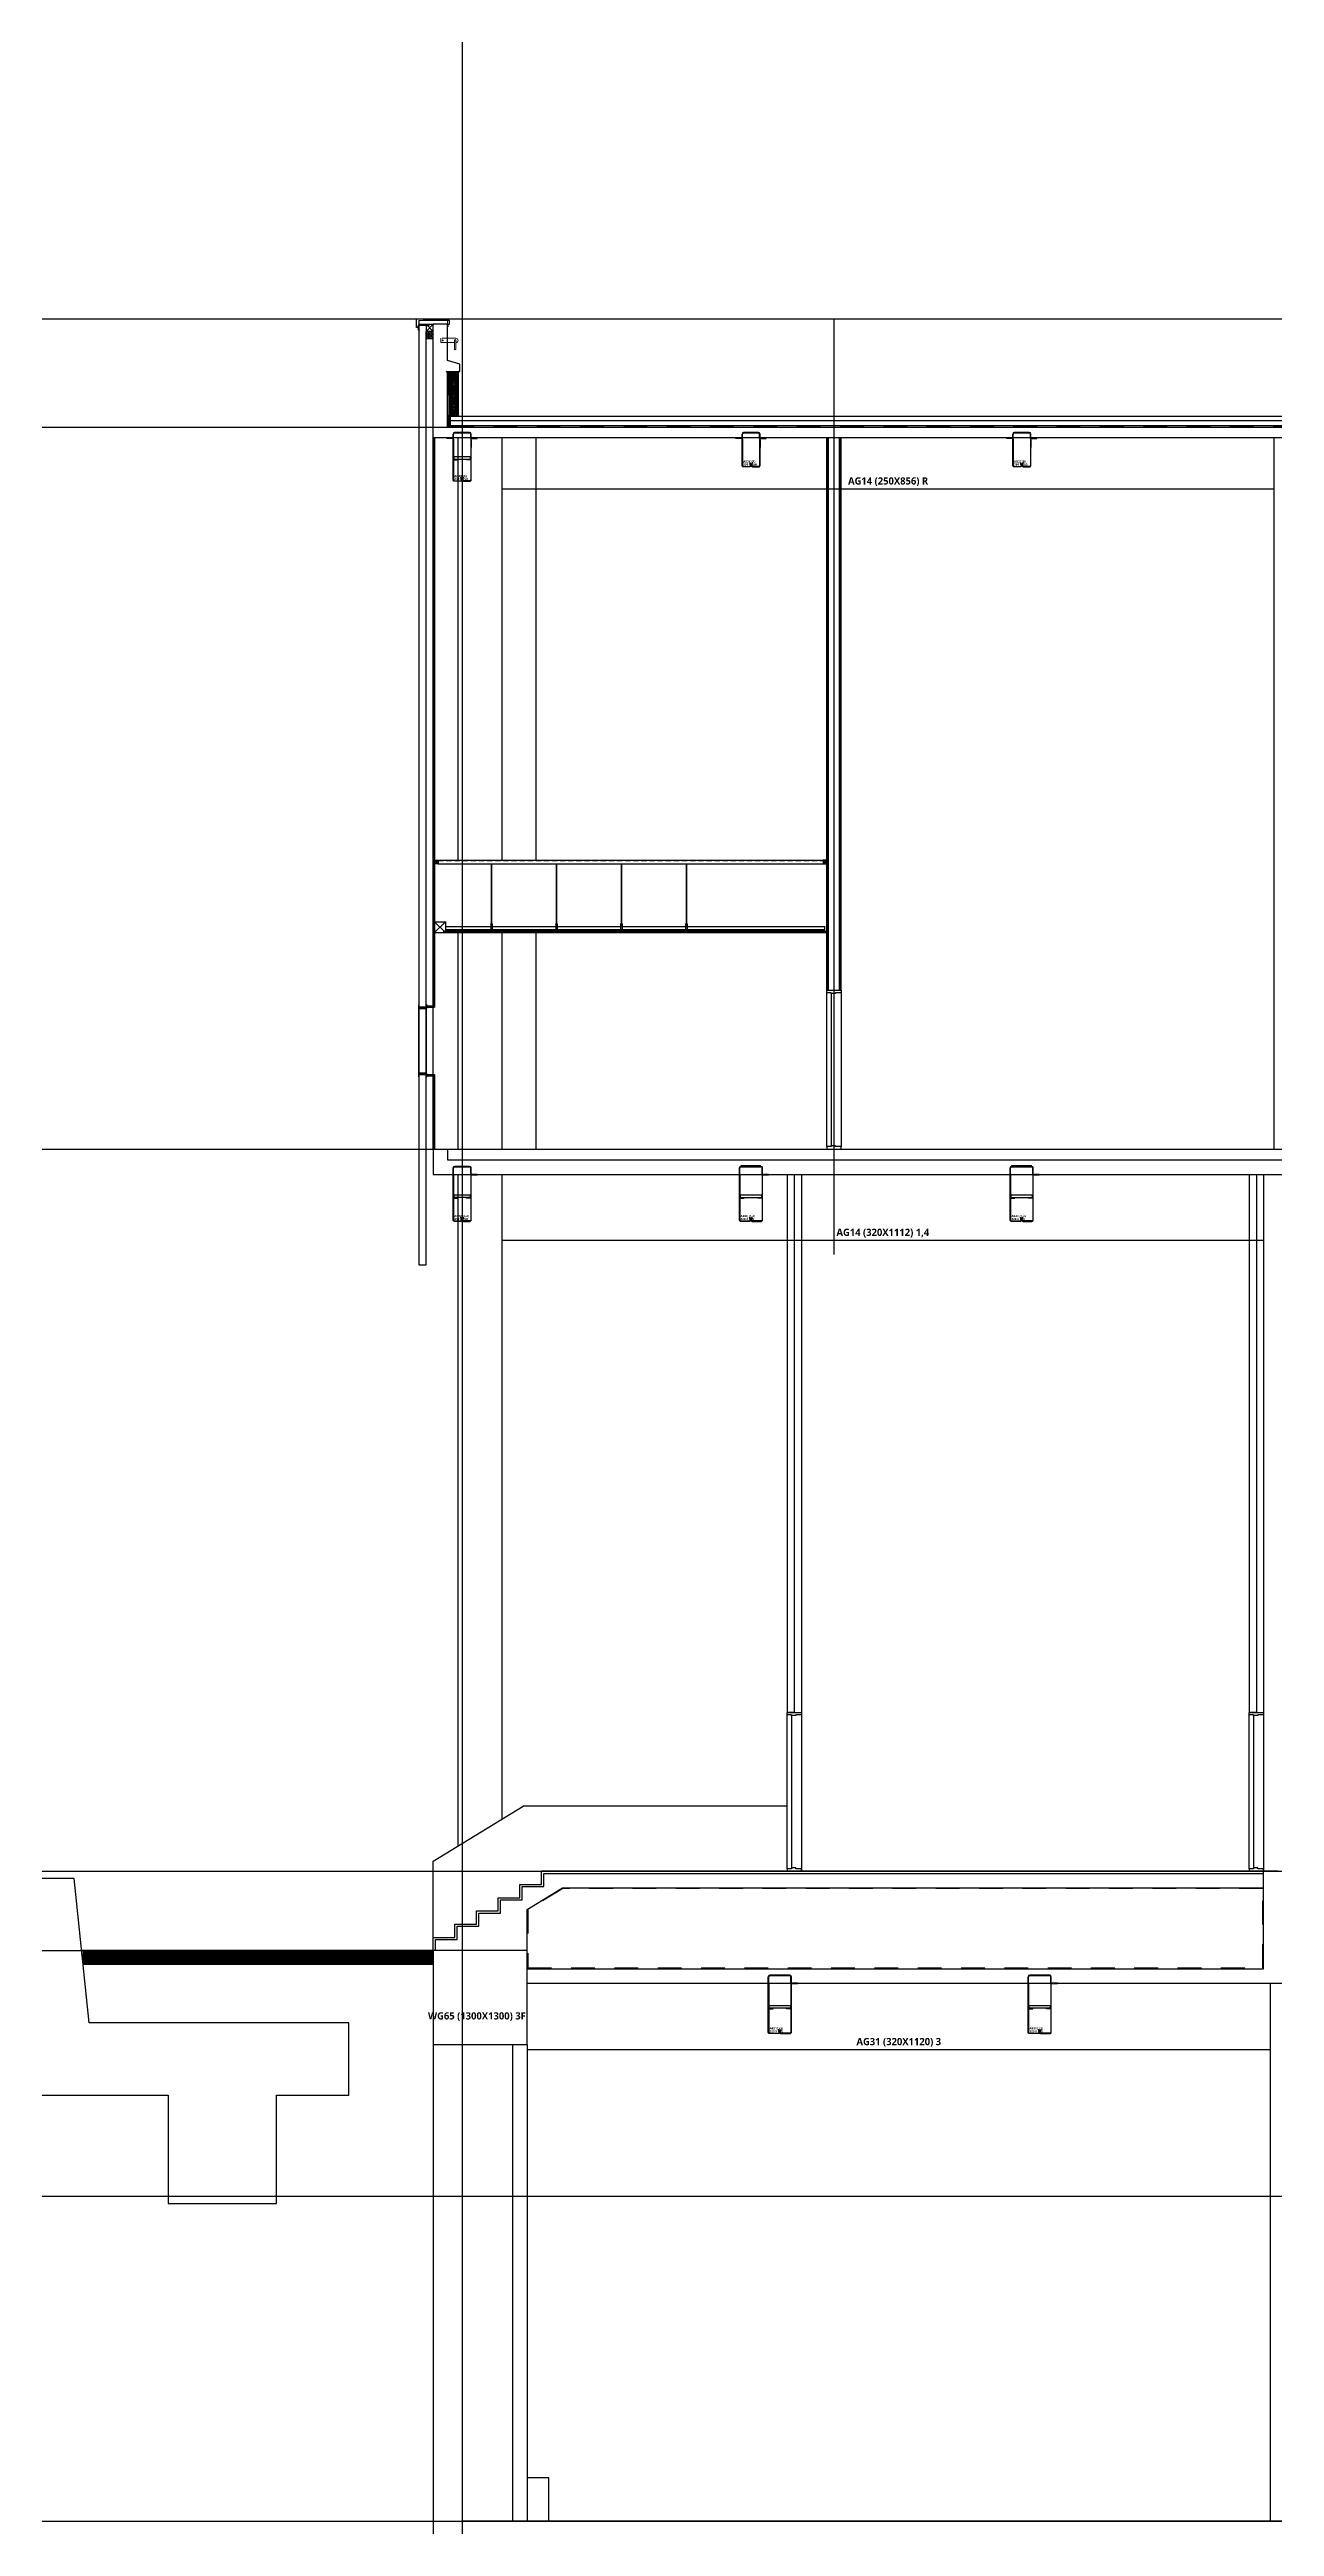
# Model space of a CAD drawing. Header units: millimetres. Extents: x -39468 to 212532, y -94717 to 83483.
# Drawn here: x 34286 to 51251, y 18925 to 53229 of the extents above; entities that cross this region are included whole.
import ezdxf
from ezdxf.enums import TextEntityAlignment as Align

# ---------------------------------------------------------------- set-up
doc = ezdxf.new("R2010")
doc.units = ezdxf.units.MM
doc.header["$LTSCALE"] = 300
doc.header["$MEASUREMENT"] = 0
for name, pattern in [('CEN', [62, 60, -1, 0, -1]), ('HID', [2, 1.1, -0.9]), ('HIDDEN', [0.375, 0.25, -0.125]), ('XR-단면도$0$HID', [2, 1.1, -0.9]), ('주단면도-1$0$HID', [2, 1.1, -0.9]), ('주단면도-1$0$STD_CENTER', [66, 60, -2, 2, -2])]:
    doc.linetypes.add(name, pattern=pattern)
doc.layers.get('0').update_dxf_attribs({"linetype": 'CONTINUOUS'})
for name, color, linetype in [('##좌굴방지', 6, 'CONTINUOUS'), ('A-CEN', 1, 'CEN'), ('A-CONC-LIN1', 2, 'CONTINUOUS'), ('A-DOOR-HEAD', 5, 'CONTINUOUS'), ('A-DOOR-JAMB', 4, 'CONTINUOUS'), ('A-DOOR-SILL', 8, 'CONTINUOUS'), ('A-FIN-TYP1', 6, 'CONTINUOUS'), ('A-FIN-TYP2', 4, 'CONTINUOUS'), ('A-FLOR-GW', 6, 'CONTINUOUS'), ('A-SECT-LOUVER', 4, 'CONTINUOUS'), ('A-SECT-MATR2', 6, 'CONTINUOUS'), ('A-ST-CONC', 2, 'CONTINUOUS'), ('A-WALL-MASN', 3, 'CONTINUOUS'), ('A-XXXX-SOLD', 252, 'CONTINUOUS'), ('C02-AA$0$A-FIN-TYP1', 6, 'CONTINUOUS'), ('C02-AA$0$A-SECT-CLNG', 6, 'CONTINUOUS'), ('C02-AA$0$A-SECT-MATR1', 4, 'CONTINUOUS'), ('HID', 7, 'HID'), ('SECT1', 2, 'CONTINUOUS'), ('주단면도-1$0$254', 254, 'CONTINUOUS'), ('주단면도-1$0$A-CONC-LIN1', 2, 'CONTINUOUS'), ('주단면도-1$0$A-FIN-TYP1', 6, 'CONTINUOUS'), ('주단면도-1$0$A-FLOR-FLIN-TYP2', 8, 'CONTINUOUS'), ('주단면도-1$0$A-FLOR-GW', 6, 'CONTINUOUS'), ('주단면도-1$0$A-SECT-ELEV', 8, 'CONTINUOUS'), ('주단면도-1$0$A-ST-AXIS-CEN', 252, '주단면도-1$0$STD_CENTER'), ('주단면도-1$0$A-ST-CONC', 2, 'CONTINUOUS'), ('주단면도-1$0$HID', 7, '주단면도-1$0$HID'), ('충돌방지대 IN', 4, 'CONTINUOUS')]:
    doc.layers.add(name, color=color, linetype=linetype)
doc.layers.add('A-ANNO-NPLT', color=129, linetype='CONTINUOUS', plot=False)
doc.layers.add('Defpoint', color=161, linetype='CONTINUOUS', plot=False)
for name, color, linetype, lineweight in [('A-CONC-LIN2', 7, 'CONTINUOUS', 25), ('A-ELEV-LIN2', 7, 'CONTINUOUS', 25), ('A-SECT-LIN2', 6, 'CONTINUOUS', 20), ('A-WAXM-BLOC', 3, 'CONTINUOUS', 25), ('A-WAXM-PANL', 6, 'CONTINUOUS', 20), ('A-XXXX-COAT', 8, 'CONTINUOUS', 18), ('A-XXXX-FIN2', 6, 'CONTINUOUS', 20), ('A-XXXX-HATC', 8, 'CONTINUOUS', 18), ('A-XXXX-HID', 8, 'HIDDEN', 18), ('A-XXXX-INSL2', 8, 'CONTINUOUS', 18), ('A-XXXX-STL', 3, 'CONTINUOUS', 25), ('A-XXXX-WAT1', 9, 'HID', 20), ('XR-단면도$0$A-DWXK-OPEN', 1, 'XR-단면도$0$HID', 15), ('XR-단면도$0$A-SECT-LIN2', 6, 'CONTINUOUS', 20), ('XR-단면도$0$A-SECT-LIN3', 255, 'CONTINUOUS', 18)]:
    doc.layers.add(name, color=color, linetype=linetype, lineweight=lineweight)
doc.layers.add('A-XXXX-NPLT', color=144, linetype='CONTINUOUS', lineweight=15, plot=False)
doc.styles.add('SH_대대리576', font='NanumGothicBold.ttf')
doc.styles.get("Standard").update_dxf_attribs({"font": 'NanumGothicBold.ttf'})
pattern_1 = [(45, (-1421.6069, -6740.6264), (-0.25, 0.25), [])]
pattern_2 = [(45, (-26656.6069, -1454.5902), (-0.25, 0.25), [])]
pattern_3 = [(45, (-1421.6069, -6790.6264), (-0.25, 0.25), [])]
pattern_4 = [(45, (-6816.6069, -6684.5902), (-0.25, 0.25), [])]
pattern_5 = [(45, (-6816.6069, -6884.5902), (-0.25, 0.25), [])]

# ---------------------------------------------------------------- blocks, each defined once
blk = doc.blocks.new('A$C1e6bed7d')
at = {"layer": 'A-SECT-LOUVER'}
for p, q in [((-18, -1380), (-18, -487)), ((89, -1380), (89, -487))]:
    blk.add_line(p, q, dxfattribs=at)
for points in [[(0, -468, 0.414214), (1, -467, 0.414214), (0, -467), (-15, -467), (-15, -435, 2.252934), (-17, -436), (-17, -467), (-18, -467), (-18, -487), (-5, -487), (-5, -486), (-4, -487), (8, -487), (9, -486), (9, -487), (35, -487), (62, -487), (62, -486), (62, -487), (75, -487), (75, -486), (76, -487), (89, -487), (89, -468), (94, -468), (94, -434, 0.414214), (94, -433), (90, -433, 0.290922), (90, -434), (87, -439, 1), (89, -440), (91, -435, -0.290922), (91, -435), (92, -435, -0.414214), (93, -435), (93, -467), (71, -467, 0.414214), (70, -467, 0.414214), (71, -468), (87, -468), (87, -478), (75, -478, 0.414214), (74, -479, 0.414214), (75, -480), (87, -480), (87, -485), (35, -485), (-16, -485), (-16, -480), (-4, -480, 0.414214), (-3, -479), (-3, -479), (-3, -479, 0.414214), (-4, -478), (-16, -478), (-16, -468)], [(0, -1399, -0.414214), (1, -1399, -0.414214), (0, -1400), (-15, -1400), (-15, -1432, -2.252934), (-17, -1431), (-17, -1400), (-18, -1400), (-18, -1380), (-5, -1380), (-5, -1381), (-4, -1380), (8, -1380), (9, -1381), (9, -1380), (35, -1380), (62, -1380), (62, -1381), (62, -1380), (75, -1380), (75, -1381), (76, -1380), (89, -1380), (89, -1399), (94, -1399), (94, -1433, -0.414214), (94, -1433), (90, -1433, -0.290922), (90, -1433), (87, -1428, -1), (89, -1427), (91, -1432, 0.290922), (91, -1432), (92, -1432, 0.414214), (93, -1431), (93, -1400), (71, -1400, -0.414214), (70, -1399, -0.414214), (71, -1399), (87, -1399), (87, -1388), (75, -1388, -0.414214), (74, -1388, -0.414214), (75, -1387), (87, -1387), (87, -1382), (35, -1382), (-16, -1382), (-16, -1387), (-4, -1387, -0.414214), (-3, -1388), (-3, -1388), (-3, -1388, -0.414214), (-4, -1388), (-16, -1388), (-16, -1399)]]:
    blk.add_lwpolyline(points, format="xyb", close=True, dxfattribs=at)
at = {"layer": 'A-SECT-MATR2'}
for p, q in [((86, -467), (-14, -467)), ((-14, -1400), (86, -1400))]:
    blk.add_line(p, q, dxfattribs=at)
blk = doc.blocks.new('A$C1BF15DB8')
at = {"layer": 'A-ANNO-NPLT'}
for p, q in [((-21, 14, 0), (-21, -10, 0)), ((0, 0, 0), (-31, 0, 0))]:
    blk.add_line(p, q, dxfattribs=at)
at = {"layer": 'C02-AA$0$A-FIN-TYP1'}
blk.add_line((0, 24), (0, 0), dxfattribs=at)
at = {"layer": 'C02-AA$0$A-SECT-CLNG', "color": 8}
blk.add_line((4, 44), (4, 82), dxfattribs=at)
at = {"layer": 'C02-AA$0$A-SECT-MATR1'}
blk.add_lwpolyline([(-21, 14), (-6, 14), (-6, -1), (9, -1), (9, 0), (-5, 0), (-5, 15), (-20, 15), (-20, 29), (-21, 29)], close=True, dxfattribs=at)
blk = doc.blocks.new('A$C1A1450A5')
at = {"layer": 'C02-AA$0$A-SECT-CLNG', "color": 8}
for p, q in [((-7, 0), (-7, -3)), ((7, 0), (-7, 0)), ((7, 0), (7, -3)), ((10, -3), (-10, -3)), ((-10, -3), (-10, -83)), ((10, -6), (-10, -6)), ((10, -37), (-10, -37)), ((10, -83), (-10, -83)), ((-7, -9), (-7, -6)), ((7, -9), (-7, -9)), ((-4, -14), (-4, -9)), ((4, -14), (-4, -14)), ((4, -14), (4, -9)), ((7, -9), (7, -6)), ((10, -3), (10, -83))]:
    blk.add_line(p, q, dxfattribs=at)
blk = doc.blocks.new('G$CB494AA58')
h = blk.add_hatch()
h.set_pattern_fill('ANSI31', color=252, scale=0.1, angle=45, style=0)
h.set_pattern_definition(pattern_1)
h.paths.add_polyline_path([(84, 695), (84, 745), (90, 745), (90, 695)])
h = blk.add_hatch()
h.set_pattern_fill('ANSI31', color=252, scale=0.1, angle=45, style=0)
h.set_pattern_definition(pattern_1)
h.paths.add_polyline_path([(219, 810), (269, 810), (269, 804), (219, 804)])
h = blk.add_hatch()
h.set_pattern_fill('ANSI31', color=252, scale=0.1, angle=45, style=0)
h.set_pattern_definition(pattern_1)
h.paths.add_polyline_path([(404, 695), (404, 745), (398, 745), (398, 695)])
at = {"layer": '##좌굴방지'}
for points in [[(398, 352), (90, 352), (90, 346), (150, 346), (150, 352)], [(98, 352), (98, 392), (390, 392), (390, 352)], [(398, 352), (398, 346), (338, 346), (338, 352)]]:
    blk.add_lwpolyline(points, dxfattribs=at)
at = {"color": 2, "linetype": 'Continuous'}
for p, q in [((84, 695), (84, 789)), ((84, 695), (90, 695)), ((90, 695), (90, 789)), ((105, 810), (383, 810)), ((105, 804), (383, 804)), ((398, 695), (398, 789)), ((404, 695), (398, 695)), ((404, 695), (404, 789))]:
    blk.add_line(p, q, dxfattribs=at)
at = {"color": 3, "linetype": 'Continuous'}
for p, q in [((109, 810), (109, 816)), ((109, 816), (379, 816)), ((109, 810), (379, 810)), ((379, 810), (379, 816))]:
    blk.add_line(p, q, dxfattribs=at)
at = {"color": 7, "linetype": 'Continuous'}
blk.add_line((84, 675), (84, 565), dxfattribs=at)
at = {"color": 2, "linetype": 'Continuous'}
for points in [[(226, 54), (231, 56), (243, 24, -0.520567), (226, 0), (102, 0, -0.414214), (84, 18), (84, 680, 0.413373), (70, 694), (0, 694), (0, 700), (70, 700, -0.413938), (90, 680), (90, 18, 0.414214), (102, 6), (226, 6, 0.520567), (237, 22)], [(262, 54), (257, 56), (245, 24, 0.520567), (262, 0), (386, 0, 0.414214), (404, 18), (404, 680, -0.413373), (418, 694), (488, 694), (488, 700), (418, 700, 0.413938), (398, 680), (398, 18, -0.414214), (386, 6), (262, 6, -0.520567), (251, 22)]]:
    blk.add_lwpolyline(points, format="xyb", close=True, dxfattribs=at)
for centre, radius, start, end in [((105, 789), 21, 90, 180), ((105, 789), 15, 90, 180), ((383, 789), 21, 0, 90), ((383, 789), 15, 0, 90)]:
    blk.add_arc(centre, radius, start, end, dxfattribs=at)
at = {"layer": 'Defpoint', "linetype": 'Continuous'}
for s, p in [('AB21C (3)', (102, 73)), ('320 X 900', (102, 33))]:
    blk.add_text(s, height=30, dxfattribs=at).set_placement(p, align=Align.MIDDLE_LEFT)
blk = doc.blocks.new('G$CC1786CAF')
h = blk.add_hatch()
h.set_pattern_fill('ANSI31', color=252, scale=0.1, angle=45, style=0)
h.set_pattern_definition(pattern_2)
h.paths.add_polyline_path([(84, 645), (84, 695), (90, 695), (90, 645)])
h = blk.add_hatch()
h.set_pattern_fill('ANSI31', color=252, scale=0.1, angle=45, style=0)
h.set_pattern_definition(pattern_2)
h.paths.add_polyline_path([(184, 760), (234, 760), (234, 754), (184, 754)])
h = blk.add_hatch()
h.set_pattern_fill('ANSI31', color=252, scale=0.1, angle=45, style=0)
h.set_pattern_definition(pattern_2)
h.paths.add_polyline_path([(334, 645), (334, 695), (328, 695), (328, 645)])
at = {"layer": '##좌굴방지'}
for points in [[(98, 328), (98, 368), (320, 368), (320, 328)], [(328, 328), (90, 328), (90, 322), (150, 322), (150, 328)], [(328, 328), (328, 322), (268, 322), (268, 328)]]:
    blk.add_lwpolyline(points, dxfattribs=at)
at = {"color": 2, "linetype": 'Continuous'}
for p, q in [((84, 645), (84, 739)), ((90, 645), (90, 739)), ((105, 760), (313, 760)), ((105, 754), (313, 754)), ((328, 645), (328, 739)), ((334, 645), (334, 739)), ((84, 645), (90, 645)), ((334, 645), (328, 645))]:
    blk.add_line(p, q, dxfattribs=at)
at = {"color": 3, "linetype": 'Continuous'}
for p, q in [((109, 760), (109, 766)), ((109, 766), (309, 766)), ((109, 760), (309, 760)), ((309, 760), (309, 766))]:
    blk.add_line(p, q, dxfattribs=at)
at = {"color": 7, "linetype": 'Continuous'}
blk.add_line((84, 625), (84, 515), dxfattribs=at)
at = {"color": 252, "linetype": 'Continuous'}
blk.add_line((346, 650), (334, 650), dxfattribs=at)
at = {"color": 2, "linetype": 'Continuous'}
for points in [[(191, 54), (196, 56), (208, 24, -0.520567), (191, 0), (102, 0, -0.414214), (84, 18), (84, 630, 0.413373), (70, 644), (0, 644), (0, 650), (70, 650, -0.413938), (90, 630), (90, 18, 0.414214), (102, 6), (191, 6, 0.520567), (202, 22)], [(227, 54), (222, 56), (210, 24, 0.520567), (227, 0), (316, 0, 0.414214), (334, 18), (334, 630, -0.413373), (348, 644), (418, 644), (418, 650), (348, 650, 0.413938), (328, 630), (328, 18, -0.414214), (316, 6), (227, 6, -0.520567), (216, 22)]]:
    blk.add_lwpolyline(points, format="xyb", close=True, dxfattribs=at)
for centre, radius, start, end in [((105, 739), 21, 90, 180), ((105, 739), 15, 90, 180), ((313, 739), 21, 0, 90), ((313, 739), 15, 0, 90)]:
    blk.add_arc(centre, radius, start, end, dxfattribs=at)
at = {"layer": 'Defpoint', "linetype": 'Continuous'}
for s, p in [('AG2A (3,4)', (102, 73)), ('250 X 850', (102, 33))]:
    blk.add_text(s, height=30, dxfattribs=at).set_placement(p, align=Align.MIDDLE_LEFT)
blk = doc.blocks.new('G$C976D2157')
h = blk.add_hatch()
h.set_pattern_fill('ANSI31', color=252, scale=0.1, angle=45, style=0)
h.set_pattern_definition(pattern_3)
h.paths.add_polyline_path([(84, 645), (84, 695), (90, 695), (90, 645)])
h = blk.add_hatch()
h.set_pattern_fill('ANSI31', color=252, scale=0.1, angle=45, style=0)
h.set_pattern_definition(pattern_3)
h.paths.add_polyline_path([(219, 760), (269, 760), (269, 754), (219, 754)])
h = blk.add_hatch()
h.set_pattern_fill('ANSI31', color=252, scale=0.1, angle=45, style=0)
h.set_pattern_definition(pattern_3)
h.paths.add_polyline_path([(404, 645), (404, 695), (398, 695), (398, 645)])
at = {"layer": '##좌굴방지'}
for points in [[(98, 327), (98, 367), (390, 367), (390, 327)], [(398, 327), (90, 327), (90, 321), (150, 321), (150, 327)], [(398, 327), (398, 321), (338, 321), (338, 327)]]:
    blk.add_lwpolyline(points, dxfattribs=at)
at = {"color": 2, "linetype": 'Continuous'}
for p, q in [((84, 645), (84, 739)), ((90, 645), (90, 739)), ((105, 760), (383, 760)), ((105, 754), (383, 754)), ((398, 645), (398, 739)), ((404, 645), (404, 739)), ((84, 645), (90, 645)), ((404, 645), (398, 645))]:
    blk.add_line(p, q, dxfattribs=at)
at = {"color": 3, "linetype": 'Continuous'}
for p, q in [((109, 760), (109, 772)), ((109, 772), (379, 772)), ((109, 760), (379, 760)), ((379, 760), (379, 772))]:
    blk.add_line(p, q, dxfattribs=at)
at = {"color": 7, "linetype": 'Continuous'}
blk.add_line((84, 625), (84, 515), dxfattribs=at)
at = {"color": 2, "linetype": 'Continuous'}
for points in [[(226, 54), (231, 56), (243, 24, -0.520567), (226, 0), (102, 0, -0.414214), (84, 18), (84, 630, 0.413373), (70, 644), (0, 644), (0, 650), (70, 650, -0.413938), (90, 630), (90, 18, 0.414214), (102, 6), (226, 6, 0.520567), (237, 22)], [(262, 54), (257, 56), (245, 24, 0.520567), (262, 0), (386, 0, 0.414214), (404, 18), (404, 630, -0.413373), (418, 644), (488, 644), (488, 650), (418, 650, 0.413938), (398, 630), (398, 18, -0.414214), (386, 6), (262, 6, -0.520567), (251, 22)]]:
    blk.add_lwpolyline(points, format="xyb", close=True, dxfattribs=at)
for centre, radius, start, end in [((105, 739), 21, 90, 180), ((105, 739), 15, 90, 180), ((383, 739), 21, 0, 90), ((383, 739), 15, 0, 90)]:
    blk.add_arc(centre, radius, start, end, dxfattribs=at)
at = {"layer": 'Defpoint', "linetype": 'Continuous'}
for s, p in [('AB2C (1,4)', (102, 73)), ('320 X 850', (102, 33))]:
    blk.add_text(s, height=30, dxfattribs=at).set_placement(p, align=Align.MIDDLE_LEFT)
blk = doc.blocks.new('G$CEC6AD5A8')
h = blk.add_hatch()
h.set_pattern_fill('ANSI31', color=252, scale=0.1, angle=45, style=0)
h.set_pattern_definition(pattern_4)
h.paths.add_polyline_path([(84, 594), (84, 629), (90, 629), (90, 594)])
h = blk.add_hatch()
h.set_pattern_fill('ANSI31', color=252, scale=0.1, angle=45, style=0)
h.set_pattern_definition(pattern_4)
h.paths.add_polyline_path([(184, 675), (234, 675), (234, 669), (184, 669)])
h = blk.add_hatch()
h.set_pattern_fill('ANSI31', color=252, scale=0.1, angle=45, style=0)
h.set_pattern_definition(pattern_4)
h.paths.add_polyline_path([(334, 594), (334, 629), (328, 629), (328, 594)])
at = {"layer": '##좌굴방지'}
for points in [[(328, 302), (90, 302), (90, 296), (150, 296), (150, 302)], [(98, 302), (98, 342), (320, 342), (320, 302)], [(328, 302), (328, 296), (268, 296), (268, 302)]]:
    blk.add_lwpolyline(points, dxfattribs=at)
at = {"color": 2, "linetype": 'Continuous'}
for p, q in [((84, 594), (84, 654)), ((84, 594), (90, 594)), ((90, 594), (90, 654)), ((105, 675), (313, 675)), ((105, 669), (313, 669)), ((328, 594), (328, 654)), ((334, 594), (328, 594)), ((334, 594), (334, 654))]:
    blk.add_line(p, q, dxfattribs=at)
at = {"color": 7, "linetype": 'Continuous'}
for p, q in [((84, 575), (84, 465)), ((334, 575), (334, 465))]:
    blk.add_line(p, q, dxfattribs=at)
at = {"color": 3, "linetype": 'Continuous'}
for p, q in [((109, 675), (109, 681)), ((109, 681), (309, 681)), ((109, 675), (309, 675)), ((309, 675), (309, 681))]:
    blk.add_line(p, q, dxfattribs=at)
at = {"color": 2, "linetype": 'Continuous'}
for points in [[(191, 54), (196, 56), (208, 24, -0.520567), (191, 0), (102, 0, -0.414214), (84, 18), (84, 580, 0.413373), (70, 594), (0, 594), (0, 600), (70, 600, -0.413938), (90, 580), (90, 18, 0.414214), (102, 6), (191, 6, 0.520567), (202, 22)], [(227, 54), (222, 56), (210, 24, 0.520567), (227, 0), (316, 0, 0.414214), (334, 18), (334, 580, -0.413373), (348, 594), (418, 594), (418, 600), (348, 600, 0.413938), (328, 580), (328, 18, -0.414214), (316, 6), (227, 6, -0.520567), (216, 22)]]:
    blk.add_lwpolyline(points, format="xyb", close=True, dxfattribs=at)
for centre, radius, start, end in [((105, 654), 21, 90, 180), ((105, 654), 15, 90, 180), ((313, 654), 21, 0, 90), ((313, 654), 15, 0, 90)]:
    blk.add_arc(centre, radius, start, end, dxfattribs=at)
at = {"layer": 'Defpoint', "linetype": 'Continuous'}
for s, p in [('AG2B (R)', (102, 73)), ('250 X 750', (102, 33))]:
    blk.add_text(s, height=30, dxfattribs=at).set_placement(p, align=Align.MIDDLE_LEFT)
blk = doc.blocks.new('G$C08BB84C7')
h = blk.add_hatch()
h.set_pattern_fill('ANSI31', color=252, scale=0.1, angle=45, style=0)
h.set_pattern_definition(pattern_5)
h.paths.add_polyline_path([(84, 394), (84, 429), (90, 429), (90, 394)])
h = blk.add_hatch()
h.set_pattern_fill('ANSI31', color=252, scale=0.1, angle=45, style=0)
h.set_pattern_definition(pattern_5)
h.paths.add_polyline_path([(184, 475), (234, 475), (234, 469), (184, 469)])
h = blk.add_hatch()
h.set_pattern_fill('ANSI31', color=252, scale=0.1, angle=45, style=0)
h.set_pattern_definition(pattern_5)
h.paths.add_polyline_path([(334, 394), (334, 429), (328, 429), (328, 394)])
at = {"color": 2, "linetype": 'Continuous'}
for p, q in [((84, 394), (84, 454)), ((84, 394), (90, 394)), ((90, 394), (90, 454)), ((105, 475), (313, 475)), ((105, 469), (313, 469)), ((328, 394), (328, 454)), ((334, 394), (328, 394)), ((334, 394), (334, 454))]:
    blk.add_line(p, q, dxfattribs=at)
at = {"color": 7, "linetype": 'Continuous'}
for p, q in [((84, 375), (84, 265)), ((334, 375), (334, 265))]:
    blk.add_line(p, q, dxfattribs=at)
at = {"color": 3, "linetype": 'Continuous'}
for p, q in [((109, 475), (109, 481)), ((109, 481), (309, 481)), ((109, 475), (309, 475)), ((309, 475), (309, 481))]:
    blk.add_line(p, q, dxfattribs=at)
at = {"color": 2, "linetype": 'Continuous'}
for points in [[(191, 54), (196, 56), (208, 24, -0.520567), (191, 0), (102, 0, -0.414214), (84, 18), (84, 380, 0.413373), (70, 394), (0, 394), (0, 400), (70, 400, -0.413938), (90, 380), (90, 18, 0.414214), (102, 6), (191, 6, 0.520567), (202, 22)], [(227, 54), (222, 56), (210, 24, 0.520567), (227, 0), (316, 0, 0.414214), (334, 18), (334, 380, -0.413373), (348, 394), (418, 394), (418, 400), (348, 400, 0.413938), (328, 380), (328, 18, -0.414214), (316, 6), (227, 6, -0.520567), (216, 22)]]:
    blk.add_lwpolyline(points, format="xyb", close=True, dxfattribs=at)
for centre, radius, start, end in [((105, 454), 21, 90, 180), ((105, 454), 15, 90, 180), ((313, 454), 21, 0, 90), ((313, 454), 15, 0, 90)]:
    blk.add_arc(centre, radius, start, end, dxfattribs=at)
at = {"layer": 'Defpoint', "linetype": 'Continuous'}
for s, p in [('AB2C (R)', (102, 73)), ('250 X 550', (102, 33))]:
    blk.add_text(s, height=30, dxfattribs=at).set_placement(p, align=Align.MIDDLE_LEFT)

msp = doc.modelspace()

# ---------------------------------------------------------------- hatches: boundary and pattern name
at = {"layer": 'A-XXXX-HATC'}
h = msp.add_hatch(dxfattribs=at)
h.set_pattern_fill('ANSI37', color=256, scale=100)
h.set_pattern_definition([(45, (-21602.501, -112190), (-8.8388348, 8.8388348), []), (135, (-21602.501, -112190), (-8.8388348, -8.8388348), [])])
h.paths.add_polyline_path([(39840, 48020), (39840, 48150), (39820, 48150), (39820, 48038), (39838, 48020)])
at = {"layer": 'A-XXXX-SOLD'}
h = msp.add_hatch(dxfattribs=at)
h.set_pattern_fill('ANSI31', color=256, scale=5)
h.set_pattern_definition([(45, (-106199.396, -276190), (-11.22532015, 11.22532015), [])])
h.paths.add_polyline_path([(39930, 48770), (39840, 48770), (39840, 48150), (39930, 48150)])

# ---------------------------------------------------------------- linework, layer by layer
for p, q in [((39600, 47850), (39600, 39985)), ((39609, 47850), (39609, 39976)), ((39619, 47850), (39619, 39966)), ((39946, 41997), (39946, 47850)), ((40554, 41997), (40554, 47850)), ((45050, 40200), (45050, 47850)), ((45062, 40200), (45062, 47850)), ((45075, 40200), (45075, 47850)), ((45225, 40200), (45225, 47850)), ((45237, 40200), (45237, 47850)), ((45250, 40200), (45250, 47850)), ((51246, 38000), (51246, 47850)), ((39619, 41150), (39769, 41150)), ((39619, 41000), (39769, 41150)), ((39619, 41150), (39769, 41000)), ((39619, 41000), (39769, 41000)), ((39769, 41150), (39769, 41000)), ((39946, 38000), (39946, 41000)), ((40554, 38000), (40554, 41000)), ((45050, 40200), (45250, 40200)), ((39500, 39985), (39600, 39985)), ((39500, 39976), (39609, 39976)), ((39500, 39966), (39619, 39966)), ((39500, 39033), (39619, 39033)), ((39500, 39024), (39609, 39024)), ((39500, 39014), (39600, 39014)), ((39600, 39014), (39600, 38000)), ((39609, 39024), (39609, 38000)), ((39619, 39033), (39619, 38000)), ((39946, 28350), (39946, 37650)), ((40554, 28721), (40554, 37650)), ((51196, 19000, 103000), (51196, 26450, 103000))]:
    msp.add_line(p, q)
at = {"layer": 'A-ANNO-NPLT'}
for p, q in [((39769, 41000), (39738, 41000)), ((39748, 41014), (39748, 40990)), ((45029, 41000), (45060, 41000)), ((45050, 41014), (45050, 40990))]:
    msp.add_line(p, q, dxfattribs=at)
at = {"layer": 'A-CEN'}
msp.add_line((45150, 49500), (45150, 36541), dxfattribs=at)
at = {"layer": 'A-CONC-LIN1'}
for p, q in [((39800, 48760), (39780, 48770)), ((39780, 48770), (39950, 48770)), ((39970, 48870), (39800, 48920)), ((39800, 48000), (39800, 48760)), ((39950, 48770), (39950, 48775)), ((39950, 48775), (39960, 48775)), ((39960, 48775), (39960, 48770)), ((39960, 48770), (39970, 48770)), ((39970, 48770), (39970, 48870))]:
    msp.add_line(p, q, dxfattribs=at)
at = {"layer": 'A-CONC-LIN2'}
msp.add_line((39840, 48020), (39840, 48150), dxfattribs=at)
at = {"layer": 'A-DOOR-HEAD'}
for p, q in [((45250, 40165), (45250, 38035)), ((44700, 30165), (44700, 28035)), ((51100, 30165), (51100, 28035))]:
    msp.add_line(p, q, dxfattribs=at)
at = {"layer": 'A-DOOR-JAMB'}
for points in [[(45250, 40200), (45250, 40165), (45170, 40165), (45170, 40155), (45110, 40155), (45110, 40165), (45050, 40165), (45050, 40200)], [(45250, 38000), (45250, 38035), (45170, 38035), (45170, 38045), (45110, 38045), (45110, 38035), (45050, 38035), (45050, 38000)], [(44700, 30200), (44700, 30165), (44620, 30165), (44620, 30155), (44560, 30155), (44560, 30165), (44500, 30165), (44500, 30200)], [(51100, 30200), (51100, 30165), (51020, 30165), (51020, 30155), (50960, 30155), (50960, 30165), (50900, 30165), (50900, 30200)], [(44700, 28000), (44700, 28035), (44620, 28035), (44620, 28045), (44560, 28045), (44560, 28035), (44500, 28035), (44500, 28000)], [(51100, 28000), (51100, 28035), (51020, 28035), (51020, 28045), (50960, 28045), (50960, 28035), (50900, 28035), (50900, 28000)]]:
    msp.add_lwpolyline(points, close=True, dxfattribs=at)
at = {"layer": 'A-DOOR-SILL'}
for p, q in [((45050, 38035), (45050, 40165)), ((45110, 40155), (45110, 38045)), ((44500, 28035), (44500, 30165)), ((44560, 30155), (44560, 28045)), ((50900, 28035), (50900, 30165)), ((50960, 30155), (50960, 28045))]:
    msp.add_line(p, q, dxfattribs=at)
at = {"layer": 'A-ELEV-LIN2'}
for p, q in [((41019, 47850), (41019, 42000)), ((40554, 47144), (51246, 47144)), ((41019, 41000), (41019, 38000)), ((51100, 37650), (51100, 28000)), ((40554, 36738), (51100, 36738)), ((40900, 25530), (51196, 25530))]:
    msp.add_line(p, q, dxfattribs=at)
at = {"layer": 'A-FIN-TYP1'}
for p, q in [((44600, 30200), (44500, 30200)), ((51000, 30200), (50900, 30200)), ((39600, 28138), (40847, 28900)), ((44500, 28900), (40847, 28900)), ((39600, 27083), (39600, 28138)), ((51100, 28000), (41100, 28000))]:
    msp.add_line(p, q, dxfattribs=at)
msp.add_lwpolyline([(39600, 26900), (39600, 27083), (39900, 27083), (39900, 27267), (40200, 27267), (40200, 27450), (40500, 27450), (40500, 27633), (40800, 27633), (40800, 27817), (41100, 27817), (41100, 28000)], dxfattribs=at)
at = {"layer": 'A-FIN-TYP2', "color": 8}
for p, q in [((39622, 41997), (39666, 41953)), ((39622, 41953), (39666, 41997)), ((45047, 41997, 0), (45003, 41953, 0)), ((45047, 41953, 0), (45003, 41997, 0))]:
    msp.add_line(p, q, dxfattribs=at)
at = {"layer": 'A-FIN-TYP2', "color": 8, "linetype": 'HIDDEN'}
for p, q in [((39669, 41997), (45000, 41997, 0)), ((39669, 41953), (45000, 41953, 0))]:
    msp.add_line(p, q, dxfattribs=at)
at = {"layer": 'A-FIN-TYP2', "color": 8, "linetype": 'HIDDEN', "elevation": 0}
for points in [[(39666, 41953), (39622, 41953), (39622, 41997), (39666, 41997)], [(45003, 41953), (45047, 41953), (45047, 41997), (45003, 41997)]]:
    msp.add_lwpolyline(points, close=True, dxfattribs=at)
at = {"layer": 'A-FLOR-GW'}
for p, q in [((39400, 49475), (39400, 36400)), ((39500, 36400), (39500, 49325)), ((39400, 36400), (39500, 36400))]:
    msp.add_line(p, q, dxfattribs=at)
at = {"layer": 'A-SECT-LIN2'}
for p, q in [((39800, 49170), (39896, 49170)), ((39820, 48038), (39820, 48770)), ((39838, 48020), (39820, 48038))]:
    msp.add_line(p, q, dxfattribs=at)
msp.add_lwpolyline([(39915, 49170, 1), (39915, 49230), (39800, 49230)], format="xyb", dxfattribs=at)
msp.add_lwpolyline([(39896, 49200, -1), (39915, 49200), (39915, 49081, -1), (39896, 49081)], format="xyb", close=True, dxfattribs=at)
msp.add_arc((39905, 49200), 12.4, 320.0084, 219.9916, dxfattribs=at)
at = {"layer": 'A-ST-CONC'}
for p, q in [((40900, 27470), (41390, 27770)), ((40900, 26900), (40900, 27470)), ((41390, 27770), (51100, 27770)), ((40000, 25600), (40000, 18650))]:
    msp.add_line(p, q, dxfattribs=at)
for points in [[(34836, 25900), (34629, 27900), (33929, 27900), (33929, 25900), (33929, 24900), (35329, 24900), (35929, 24900), (35929, 23400), (37429, 23400), (37429, 24900), (38429, 24900), (38429, 25900), (34836, 25900)], [(39630, 26900), (39630, 27053), (39930, 27053), (39930, 27237), (40230, 27237), (40230, 27420), (40530, 27420), (40530, 27603), (40830, 27603), (40830, 27787), (41130, 27787), (41130, 27970)], [(41130, 27970), (51100, 27970)], [(39600, 26900), (39600, 25600), (40900, 25600), (40900, 26900), (39600, 26900)], [(40900, 26450), (51100, 26450)]]:
    msp.add_lwpolyline(points, dxfattribs=at)
at = {"layer": 'A-WALL-MASN'}
for p, q in [((40700, 25600), (40700, 19000)), ((40900, 25600), (40900, 19000))]:
    msp.add_line(p, q, dxfattribs=at)
at = {"layer": 'A-WAXM-BLOC'}
for p, q in [((39840, 48770), (39840, 48150)), ((39930, 48750), (39840, 48750)), ((39930, 48770), (39930, 48150)), ((39930, 48690), (39840, 48690)), ((39930, 48630), (39840, 48630)), ((39930, 48570), (39840, 48570)), ((39930, 48510), (39840, 48510)), ((39930, 48450), (39840, 48450)), ((39930, 48390), (39840, 48390)), ((39930, 48330), (39840, 48330)), ((39930, 48270), (39840, 48270)), ((39930, 48210), (39840, 48210))]:
    msp.add_line(p, q, dxfattribs=at)
at = {"layer": 'A-WAXM-PANL'}
for p, q in [((39800, 49475), (39400, 49475)), ((39400, 49425), (39400, 49475)), ((39400, 49425), (39800, 49425)), ((39800, 49425), (39800, 49475))]:
    msp.add_line(p, q, dxfattribs=at)
at = {"layer": 'A-XXXX-COAT'}
for p, q in [((39392, 49411), (39397, 49411)), ((39392, 49411), (39392, 49410)), ((39392, 49410), (39397, 49410)), ((39392, 49410), (39392, 49409)), ((39392, 49410), (39392, 49410)), ((39392, 49405), (39392, 49409)), ((39392, 49405), (39397, 49405)), ((39392, 49405), (39392, 49404)), ((39392, 49405), (39392, 49405)), ((39392, 49404), (39392, 49404)), ((39397, 49403), (39392, 49403)), ((39397, 49411), (39397, 49412)), ((39397, 49412), (39398, 49412)), ((39397, 49411), (39397, 49403)), ((39397, 49403), (39397, 49403)), ((39398, 49402), (39397, 49402)), ((39398, 49417), (39398, 49397)), ((39398, 49417), (39400, 49417)), ((39400, 49397), (39400, 49417)), ((39500, 49410), (39400, 49410)), ((39500, 49405), (39400, 49405)), ((39500, 49411), (39500, 49404)), ((39500, 49411), (39533, 49411)), ((39541, 49410), (39500, 49410)), ((39500, 49405), (39541, 49405)), ((39500, 49404), (39533, 49404)), ((39533, 49411), (39534, 49410)), ((39533, 49404), (39534, 49405)), ((39536, 49410), (39534, 49408)), ((39534, 49408), (39537, 49405)), ((39540, 49407), (39536, 49410)), ((39537, 49405), (39541, 49405)), ((39540, 49407), (39543, 49407)), ((39543, 49407), (39541, 49410)), ((39543, 49407), (39541, 49405)), ((39792, 49396), (39792, 49400)), ((39792, 49400), (39802, 49400)), ((39802, 49401), (39802, 49401)), ((39802, 49401), (39802, 49401)), ((39802, 49400), (39802, 49401)), ((39802, 49396), (39802, 49400)), ((39398, 49397), (39400, 49397)), ((39398, 49349), (39398, 49348)), ((39398, 49349), (39398, 49349)), ((39398, 49347), (39398, 49349)), ((39398, 49344), (39398, 49347)), ((39408, 49347), (39398, 49347)), ((39398, 49344), (39398, 49342)), ((39398, 49344), (39408, 49344)), ((39398, 49342), (39398, 49343)), ((39398, 49342), (39398, 49342)), ((39408, 49344), (39408, 49347)), ((39802, 49396), (39792, 49396)), ((39802, 49396), (39802, 49395)), ((39802, 49395), (39802, 49395)), ((39802, 49395), (39802, 49395))]:
    msp.add_line(p, q, dxfattribs=at)
for points in [[(39792, 49397), (39790, 49397), (39789, 49398), (39790, 49399), (39792, 49399)], [(39408, 49344), (39410, 49344), (39411, 49345), (39410, 49346), (39408, 49346)]]:
    msp.add_lwpolyline(points, dxfattribs=at)
for points in [[(39803, 49398), (39803, 49398), (39805, 49398, -0.327973), (39802, 49395), (39802, 49398), (39802, 49401, -0.327973), (39805, 49398)], [(39397, 49346), (39397, 49345), (39395, 49345, 0.327973), (39398, 49343), (39398, 49345), (39398, 49348, 0.327973), (39395, 49346)]]:
    msp.add_lwpolyline(points, format="xyb", close=True, dxfattribs=at)
for centre, start, end in [((39392, 49411), 90, 180), ((39392, 49409), 135, 180), ((39392, 49405), 180, 225), ((39392, 49404), 180, 270), ((39392, 49404), 135, 180), ((39397, 49412), 90, 180), ((39397, 49403), 180, 270)]:
    msp.add_arc(centre, 0.5, start, end, dxfattribs=at)
at = {"layer": 'A-XXXX-FIN2'}
msp.add_line((39950, 48770), (39950, 48150), dxfattribs=at)
at = {"layer": 'A-XXXX-HID', "linetype": 'HIDDEN'}
msp.add_lwpolyline([(39800, 49230), (39707, 49230), (39707, 49170), (39800, 49170)], dxfattribs=at)
at = {"layer": 'A-XXXX-HID'}
msp.add_lwpolyline([(39800, 49170), (39800, 49230)], dxfattribs=at)
at = {"layer": 'A-XXXX-HID', "linetype": 'HIDDEN'}
msp.add_circle((39732, 49200), 6.5, dxfattribs=at)
at = {"layer": 'A-XXXX-INSL2'}
for p, q in [((39502, 49323), (39500, 49320)), ((39500, 49308), (39506, 49288)), ((39503, 49277), (39500, 49276)), ((39502, 49273), (39500, 49270)), ((39500, 49258), (39506, 49238)), ((39503, 49227), (39500, 49226)), ((39600, 49225), (39500, 49225)), ((39600, 49220), (39500, 49220)), ((39507, 49325), (39502, 49323)), ((39507, 49275), (39502, 49273)), ((39506, 49282), (39503, 49277)), ((39506, 49232), (39503, 49227)), ((39506, 49288), (39506, 49282)), ((39506, 49238), (39506, 49232)), ((39513, 49323), (39507, 49325)), ((39513, 49273), (39507, 49275)), ((39508, 49288), (39516, 49313)), ((39508, 49282), (39508, 49288)), ((39512, 49277), (39508, 49282)), ((39508, 49238), (39516, 49263)), ((39508, 49232), (39508, 49238)), ((39512, 49227), (39508, 49232)), ((39517, 49275), (39512, 49277)), ((39517, 49225), (39512, 49227)), ((39516, 49318), (39513, 49323)), ((39516, 49268), (39513, 49273)), ((39516, 49313), (39516, 49318)), ((39516, 49263), (39516, 49268)), ((39523, 49277), (39517, 49275)), ((39523, 49227), (39517, 49225)), ((39522, 49323), (39518, 49318)), ((39518, 49318), (39518, 49313)), ((39518, 49313), (39526, 49288)), ((39522, 49273), (39518, 49268)), ((39518, 49268), (39518, 49263)), ((39518, 49263), (39526, 49238)), ((39527, 49325), (39522, 49323)), ((39527, 49275), (39522, 49273)), ((39526, 49282), (39523, 49277)), ((39526, 49232), (39523, 49227)), ((39526, 49288), (39526, 49282)), ((39526, 49238), (39526, 49232)), ((39533, 49323), (39527, 49325)), ((39533, 49273), (39527, 49275)), ((39528, 49288), (39536, 49313)), ((39528, 49282), (39528, 49288)), ((39532, 49277), (39528, 49282)), ((39528, 49238), (39536, 49263)), ((39528, 49232), (39528, 49238)), ((39532, 49227), (39528, 49232)), ((39537, 49275), (39532, 49277)), ((39537, 49225), (39532, 49227)), ((39536, 49318), (39533, 49323)), ((39536, 49268), (39533, 49273)), ((39536, 49313), (39536, 49318)), ((39536, 49263), (39536, 49268)), ((39543, 49277), (39537, 49275)), ((39543, 49227), (39537, 49225)), ((39542, 49323), (39538, 49318)), ((39538, 49318), (39538, 49313)), ((39538, 49313), (39546, 49288)), ((39542, 49273), (39538, 49268)), ((39538, 49268), (39538, 49263)), ((39538, 49263), (39546, 49238)), ((39547, 49325), (39542, 49323)), ((39547, 49275), (39542, 49273)), ((39546, 49282), (39543, 49277)), ((39546, 49232), (39543, 49227)), ((39546, 49288), (39546, 49282)), ((39546, 49238), (39546, 49232)), ((39553, 49323), (39547, 49325)), ((39553, 49273), (39547, 49275)), ((39548, 49288), (39556, 49313)), ((39548, 49282), (39548, 49288)), ((39552, 49277), (39548, 49282)), ((39548, 49238), (39556, 49263)), ((39548, 49232), (39548, 49238)), ((39552, 49227), (39548, 49232)), ((39557, 49275), (39552, 49277)), ((39557, 49225), (39552, 49227)), ((39556, 49318), (39553, 49323)), ((39556, 49268), (39553, 49273)), ((39556, 49313), (39556, 49318)), ((39556, 49263), (39556, 49268)), ((39563, 49277), (39557, 49275)), ((39563, 49227), (39557, 49225)), ((39562, 49323), (39558, 49318)), ((39558, 49318), (39558, 49313)), ((39558, 49313), (39566, 49288)), ((39562, 49273), (39558, 49268)), ((39558, 49268), (39558, 49263)), ((39558, 49263), (39566, 49238)), ((39567, 49325), (39562, 49323)), ((39567, 49275), (39562, 49273)), ((39566, 49282), (39563, 49277)), ((39566, 49232), (39563, 49227)), ((39566, 49288), (39566, 49282)), ((39566, 49238), (39566, 49232)), ((39573, 49323), (39567, 49325)), ((39573, 49273), (39567, 49275)), ((39568, 49288), (39576, 49313)), ((39568, 49282), (39568, 49288)), ((39572, 49277), (39568, 49282)), ((39568, 49238), (39576, 49263)), ((39568, 49232), (39568, 49238)), ((39572, 49227), (39568, 49232)), ((39577, 49275), (39572, 49277)), ((39577, 49225), (39572, 49227)), ((39576, 49318), (39573, 49323)), ((39576, 49268), (39573, 49273)), ((39576, 49313), (39576, 49318)), ((39576, 49263), (39576, 49268)), ((39583, 49277), (39577, 49275)), ((39583, 49227), (39577, 49225)), ((39582, 49323), (39578, 49318)), ((39578, 49318), (39578, 49313)), ((39578, 49313), (39586, 49288)), ((39582, 49273), (39578, 49268)), ((39578, 49268), (39578, 49263)), ((39578, 49263), (39586, 49238)), ((39587, 49325), (39582, 49323)), ((39587, 49275), (39582, 49273)), ((39586, 49282), (39583, 49277)), ((39586, 49232), (39583, 49227)), ((39586, 49288), (39586, 49282)), ((39586, 49238), (39586, 49232))]:
    msp.add_line(p, q, dxfattribs=at)
at = {"layer": 'A-XXXX-STL'}
for p, q in [((39368, 49380), (39368, 49500)), ((39368, 49500), (39822, 49480)), ((39370, 49382), (39370, 49498)), ((39370, 49498), (39820, 49478)), ((39820, 49422), (39800, 49422)), ((39800, 49422), (39800, 49390)), ((39822, 49420), (39802, 49420)), ((39802, 49420), (39802, 49390)), ((39820, 49478), (39820, 49422)), ((39822, 49480), (39822, 49420)), ((39398, 49380), (39368, 49380)), ((39400, 49382), (39370, 49382)), ((39398, 49340), (39398, 49380)), ((39398, 49340), (39400, 49340)), ((39400, 49340), (39400, 49382)), ((39802, 49390), (39800, 49390))]:
    msp.add_line(p, q, dxfattribs=at)
at = {"layer": 'A-XXXX-WAT1', "ltscale": 5}
msp.add_line((39780, 48770), (39805, 48764), dxfattribs=at)
at = {"layer": 'C02-AA$0$A-FIN-TYP1'}
for p, q in [((39669, 42000), (45000, 42000, 0)), ((39669, 41950), (45000, 41950, 0)), ((39769, 41024), (45029, 41024, 0)), ((39769, 41012), (45029, 41012, 0)), ((39769, 41000), (45029, 41000, 0))]:
    msp.add_line(p, q, dxfattribs=at)
at = {"layer": 'C02-AA$0$A-FIN-TYP1', "elevation": 0}
for points in [[(39669, 41950), (39619, 41950), (39619, 42000), (39669, 42000)], [(45000, 41950), (45050, 41950), (45050, 42000), (45000, 42000)]]:
    msp.add_lwpolyline(points, close=True, dxfattribs=at)
at = {"layer": 'C02-AA$0$A-SECT-CLNG', "color": 8}
for p, q in [((40402, 41950), (40402, 41125)), ((40409, 41950), (40409, 41125)), ((41302, 41950), (41302, 41125)), ((41309, 41950), (41309, 41125)), ((42202, 41950), (42202, 41125)), ((42209, 41950), (42209, 41125)), ((43102, 41950), (43102, 41125)), ((43109, 41950), (43109, 41125)), ((39773, 41082), (45025, 41082, 0)), ((39773, 41044), (45025, 41044, 0))]:
    msp.add_line(p, q, dxfattribs=at)
at = {"layer": 'HID', "color": 8}
msp.add_lwpolyline([(51090, 26660), (51090, 27760), (41393, 27760), (40910, 27465), (40910, 26660)], close=True, dxfattribs=at)
at = {"layer": 'XR-단면도$0$A-DWXK-OPEN'}
for p, q in [((39595, 49420), (39505, 49330)), ((39595, 49330), (39505, 49420))]:
    msp.add_line(p, q, dxfattribs=at)
at = {"layer": 'XR-단면도$0$A-SECT-LIN2'}
for p, q in [((39450, 49425), (39600, 49425)), ((39500, 49325), (39500, 49425)), ((39600, 49325), (39500, 49325))]:
    msp.add_line(p, q, dxfattribs=at)
at = {"layer": 'XR-단면도$0$A-SECT-LIN3'}
for p, q in [((39505, 49330), (39505, 49420)), ((39505, 49420), (39595, 49420)), ((39595, 49330), (39595, 49420)), ((39595, 49330), (39505, 49330))]:
    msp.add_line(p, q, dxfattribs=at)
at = {"layer": '주단면도-1$0$254'}
msp.add_line((39600, 26900), (34733, 26900), dxfattribs=at)
at = {"layer": '주단면도-1$0$A-CONC-LIN1', "color": 2, "const_width": 200}
msp.add_lwpolyline([(34743, 26800), (39600, 26800)], dxfattribs=at)
at = {"layer": '주단면도-1$0$A-FIN-TYP1'}
for p, q in [((39830, 48000), (39800, 48030)), ((39800, 38000), (97200, 38000)), ((34733, 26900), (39600, 26900)), ((97400, 19000), (40000, 19000))]:
    msp.add_line(p, q, dxfattribs=at)
for points in [[(39820, 48770), (39820, 48038)], [(39820, 48150), (97200, 48150)], [(39838, 48020), (97162, 48020), (97180, 48038)], [(39840, 48090), (97180, 48090)]]:
    msp.add_lwpolyline(points, dxfattribs=at)
at = {"layer": '주단면도-1$0$A-FLOR-FLIN-TYP2'}
for p, q in [((39600, 38000), (39600, 47850)), ((44700, 37650), (44700, 28000)), ((51100, 37650), (51100, 28000))]:
    msp.add_line(p, q, dxfattribs=at)
at = {"layer": '주단면도-1$0$A-FLOR-GW'}
for p, q in [((44500, 37650), (44500, 30200)), ((44600, 37650), (44600, 30200)), ((50900, 37650), (50900, 30200)), ((51000, 37650), (51000, 30200))]:
    msp.add_line(p, q, dxfattribs=at)
at = {"layer": '주단면도-1$0$A-SECT-ELEV'}
msp.add_line((0, 49500), (153521, 49500), dxfattribs=at)
at = {"layer": '주단면도-1$0$A-ST-AXIS-CEN', "linetype": 'Continuous'}
for p, q in [((40000, 55500), (40000, 0)), ((0, 48000), (153521, 48000)), ((0, 38000), (153521, 38000)), ((0, 28000), (153521, 28000)), ((0, 26900), (39600, 26900)), ((0, 23500), (153521, 23500)), ((0, 19000), (153521, 19000))]:
    msp.add_line(p, q, dxfattribs=at)
at = {"layer": '주단면도-1$0$A-ST-CONC'}
for p, q in [((39600, 47850), (39600, 49425)), ((39800, 48920), (39800, 49425)), ((39800, 48760), (39800, 48000)), ((97400, 47850), (39600, 47850)), ((39800, 48000), (97200, 48000)), ((39600, 38000), (39600, 37650)), ((39600, 38000), (39800, 38000)), ((39800, 38000), (39800, 37850)), ((39800, 37850), (97200, 37850)), ((39600, 37650), (97400, 37650)), ((51100, 26650), (51100, 28000)), ((51300, 28000), (51100, 28000)), ((40900, 26650), (51100, 26650)), ((40900, 26450), (51650, 26450)), ((39600, 25600), (39600, 18650))]:
    msp.add_line(p, q, dxfattribs=at)
msp.add_lwpolyline([(39800, 49425), (39600, 49425)], dxfattribs=at)
at = {"layer": '주단면도-1$0$HID'}
for p, q in [((39810, 48770), (39810, 48034)), ((39834, 48010), (39810, 48034)), ((39834, 48010), (97166, 48010))]:
    msp.add_line(p, q, dxfattribs=at)
at = {"layer": '충돌방지대 IN'}
msp.add_lwpolyline([(41200, 19600), (40900, 19600), (40900, 19000), (41200, 19000)], close=True, dxfattribs=at)

# ---------------------------------------------------------------- block references
for name, p in [('G$CEC6AD5A8', (39791, 47250)), ('G$C08BB84C7', (43793, 47450)), ('G$C08BB84C7', (47543, 47450)), ('G$CC1786CAF', (39791, 37000)), ('G$C976D2157', (43756, 37000)), ('G$C976D2157', (47506, 37000)), ('G$CB494AA58', (44156, 25750, -103000)), ('G$CB494AA58', (47756, 25750))]:
    msp.add_blockref(name, p)
at = {"layer": 'C02-AA$0$A-SECT-CLNG', "color": 8}
for p in [(40406, 41125), (41306, 41125), (42206, 41125), (43106, 41125)]:
    msp.add_blockref('A$C1A1450A5', p, dxfattribs=at)
at = {"layer": 'C02-AA$0$A-SECT-MATR1'}
msp.add_blockref('A$C1BF15DB8', (39769, 41000), dxfattribs=at)
at = {"layer": 'C02-AA$0$A-SECT-MATR1', "xscale": -1}
msp.add_blockref('A$C1BF15DB8', (45029, 41000, 0), dxfattribs=at)
at = {"layer": 'SECT1'}
msp.add_blockref('A$C1e6bed7d', (39418, 40433), dxfattribs=at)

# ---------------------------------------------------------------- texts
at = {"layer": 'A-XXXX-NPLT', "style": 'SH_대대리576'}
for s, p in [('AG14 (250X856) R', (45900, 47244)), ('AG14 (320X1112) 1,4', (45827, 36838)), ('WG65 (1300X1300) 3F', (40205, 25986)), ('AG31 (320X1120) 3', (46048, 25630))]:
    msp.add_text(s, height=100, dxfattribs=at).set_placement(p, align=Align.MIDDLE)

doc.saveas('drawing.dxf')
